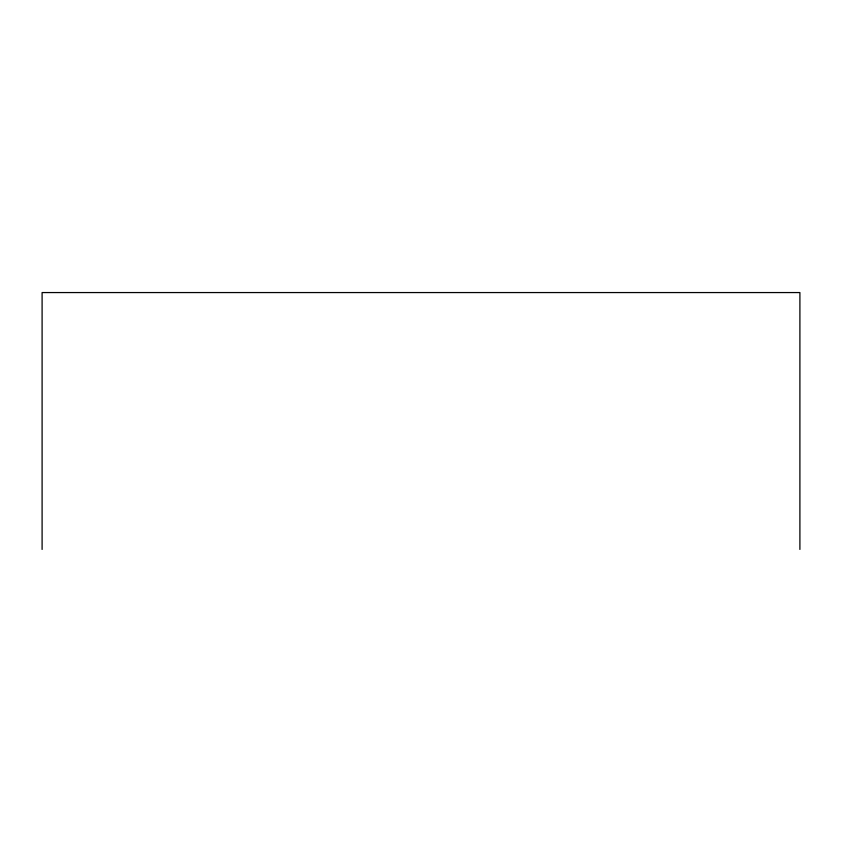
<?xml version="1.0" encoding="UTF-8"?>
<svg xmlns="http://www.w3.org/2000/svg" width="842" height="842" viewBox="0 0 842 842"><rect width="100%" height="100%" fill="white"/><g stroke="black" fill="none" stroke-linecap="round" stroke-linejoin="round"><path stroke-width="1.26" d="M799.9 549.437L799.9 292.563L42.1 292.563L42.1 549.437"/></g></svg>
